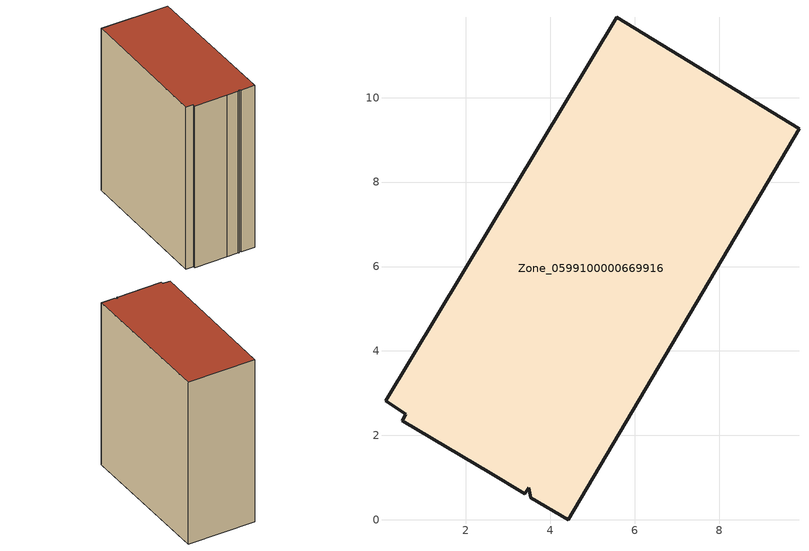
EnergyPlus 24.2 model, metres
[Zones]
Zone_0599100000669916
 floor ground (C_G): 2.59,1.1 0.5,2.35 0.58,2.5 0.1,2.82 5.58,11.91 9.89,9.26 4.43,0 3.55,0.53 3.49,0.77 3.4,0.62 3.34,0.65 z0
 wall outside (C_F): 4.43,0 9.89,9.26 5.58,11.91 0.1,2.82 0.58,2.5 0.5,2.35 2.59,1.1 3.34,0.65 3.4,0.62 3.49,0.77 3.55,0.53 4.43,0 z0:12.78
 roof outside (C_R): 2.59,1.1 3.34,0.65 3.4,0.62 3.49,0.77 3.55,0.53 4.43,0 9.89,9.26 5.58,11.91 0.1,2.82 0.58,2.5 0.5,2.35 z12.78
[BUILDING]
Pand.0599100000669916: North Axis=0; Terrain=City; Loads Convergence Tolerance Value=0.04; Temperature Convergence Tolerance Value=0.4; Solar Distribution=FullExterior; Maximum Number of Warmup Days=25; Minimum Number of Warmup Days=1
[Site:Location]
Rotterdam.The.Hague.AP_ZH_NLD Design_Conditions: Latitude=51.96; Longitude=4.45; Time Zone=1; Elevation=-4.5
[SITE:GROUNDTEMPERATURE:BUILDINGSURFACE]
18, 18, 18, 18, 18, 18, 18, 18, 18, 18, 18, 18
[MATERIAL] Thermal Absorptance=0.9; Solar Absorptance=0.7; Visible Absorptance=0.7
Name | Roughness | Thickness | Conductivity | Density | Specific Heat
G.TI.1946 | MediumSmooth | 0.15 | 1 | 540 | 1210
F.TI.1946 | Rough | 0.3 | 0.857143 | 1920 | 840
R.TI.1946 | MediumRough | 0.2 | 0.1 | 1500 | 1000
[CONSTRUCTION]
C_G: G.TI.1946
C_F: F.TI.1946
C_R: R.TI.1946
[ZONE]
Zone_0599100000669916: Type=1; Multiplier=1; Ceiling Height=Autocalculate; Volume=Autocalculate; Floor Area=autocalculate; Part of Total Floor Area=Yes
[ZONEINFILTRATION:DESIGNFLOWRATE]
Infil_Zone_0599100000669916: Zone or ZoneList or Space or SpaceList=Zone_0599100000669916; Schedule=AlwaysOn; Design Flow Rate Calculation Method=Flow/Area; Flow Rate per Floor Area=0.003; Constant Term Coefficient=1; Temperature Term Coefficient=0; Velocity Term Coefficient=0; Velocity Squared Term Coefficient=0
[HVACTEMPLATE:ZONE:IDEALLOADSAIRSYSTEM]
Zone_0599100000669916: Maximum Heating Supply Air Temperature=50; Minimum Cooling Supply Air Temperature=13; Maximum Heating Supply Air Humidity Ratio=0.0156; Minimum Cooling Supply Air Humidity Ratio=0.0077; Heating Limit=NoLimit; Cooling Limit=NoLimit; Dehumidification Control Type=ConstantSensibleHeatRatio; Cooling Sensible Heat Ratio=0.7; Dehumidification Setpoint=60; Humidification Control Type=None; Humidification Setpoint=30; Outdoor Air Method=None; Outdoor Air Flow Rate per Person=0.00944; Outdoor Air Flow Rate per Zone Floor Area=0; Outdoor Air Flow Rate per Zone=0; Demand Controlled Ventilation Type=None; Outdoor Air Economizer Type=NoEconomizer; Heat Recovery Type=None; Sensible Heat Recovery Effectiveness=0.7; Latent Heat Recovery Effectiveness=0.65
[ZONECONTROL:THERMOSTAT]
ThermostatControl_Zone_0599100000669916: Zone or ZoneList=Zone_0599100000669916; Control Type Schedule=DualSetpointControlType; Control 1=Thermostat_Zone_0599100000669916; Temperature Difference Between Cutout And Setpoint=0
[THERMOSTATSETPOINT:DUALSETPOINT]
Thermostat_Zone_0599100000669916: Heating Setpoint Temperature Schedule=HeatingSetpoint_Zone_0599100000669916; Cooling Setpoint Temperature Schedule=CoolingSetpoint_Zone_0599100000669916
[SCHEDULE:COMPACT]
HeatingSetpoint_Zone_0599100000669916: Through: 12/31, For: AllDays, Until: 24:00, 21
CoolingSetpoint_Zone_0599100000669916: Through: 12/31, For: AllDays, Until: 24:00, 24
DualSetpointControlType: Through: 12/31, For: AllDays, Until: 24:00, 4
AlwaysOn: Through: 12/31, For: AllDays, Until: 24:00, 1
